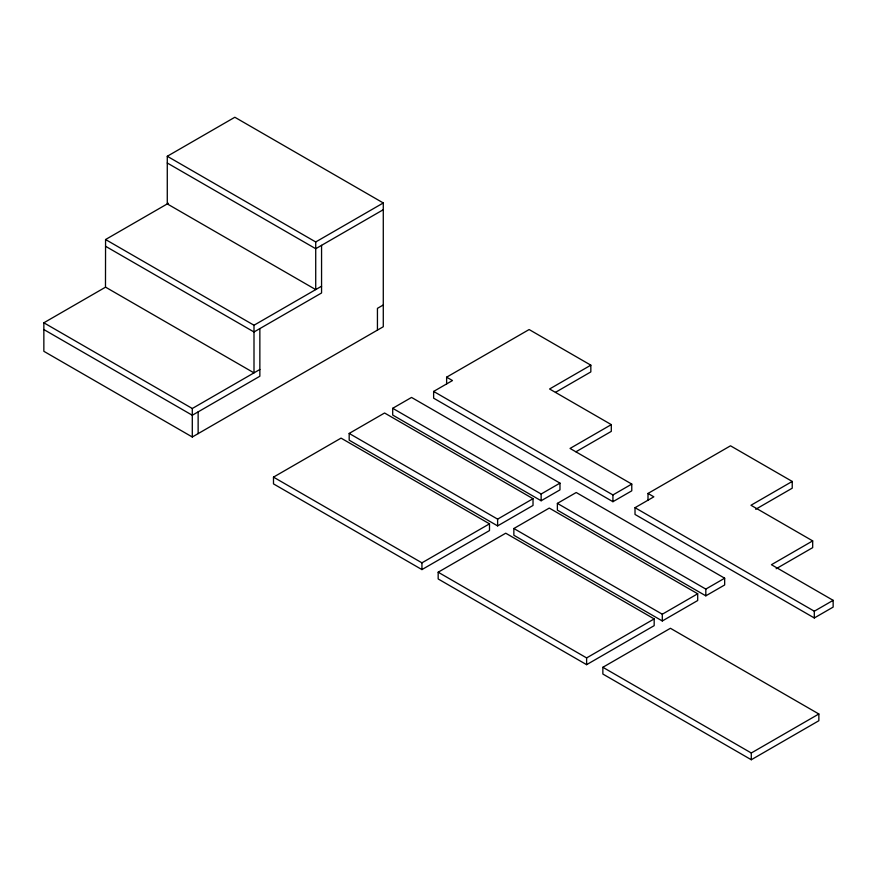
<?xml version="1.0" encoding="UTF-8"?>
<svg xmlns="http://www.w3.org/2000/svg" width="877" height="877" viewBox="0 0 877 877"><rect width="100%" height="100%" fill="white"/><g stroke="black" fill="none" stroke-linecap="round" stroke-linejoin="round"><path stroke-width="1.32" d="M167.277 156.27L315.72 241.964L315.72 289.596L167.277 203.903L167.277 156.27L234.839 117.255L383.282 202.96L383.282 326.737L192.293 436.998L43.85 351.304L43.85 322.791L105.481 287.207L105.569 239.531L168.384 203.267M315.72 241.964L383.282 202.96M383.282 209.713L315.72 248.717L167.277 163.012M105.569 239.531L254.001 325.235L321.563 286.22M43.85 322.791L192.293 408.496L259.855 369.491M383.282 304.977L377.439 308.353L377.439 330.114M273.492 477.132L341.054 438.127L489.498 523.832L489.498 530.574L421.936 569.59L273.492 483.885L273.492 477.132L421.936 562.837L489.498 523.832M349.178 433.435L384.575 413.001L533.019 498.695L533.019 505.448L497.621 525.893L349.178 440.188L349.178 433.435L497.621 519.14L533.019 498.695M392.699 408.309L411.543 397.434L559.975 483.128L559.975 489.881L541.142 500.756L392.699 415.062L392.699 408.309L541.142 494.014L559.975 483.128M446.623 383.929L446.623 377.176L529.127 329.544L590.835 365.172L590.835 371.925L555.481 392.337M575.948 451.787L611.302 431.374L611.302 424.621L570.05 448.443L631.769 484.071L631.769 490.824L612.924 501.699L433.633 398.18L433.633 391.427L452.466 380.552L446.623 377.176M590.835 365.172L549.583 388.993L611.302 424.621M438.171 572.21L505.733 533.205L654.176 618.91L654.176 625.652L586.614 664.667L438.171 578.963L438.171 572.21L586.614 657.914L654.176 618.91M513.856 528.513L549.265 508.079L697.697 593.773L697.697 600.526L662.299 620.971L513.856 535.266L513.856 528.513L662.299 614.218L697.697 593.773M557.377 503.387L576.222 492.512L724.665 578.206L724.665 584.959L705.821 595.834L557.377 510.14L557.377 503.387L705.821 589.092L724.665 578.206M433.633 391.427L612.924 494.946L631.769 484.071M648.004 500.197L648.004 493.444L730.508 445.812L792.227 481.44L792.227 488.193L755.689 509.296M776.145 568.734L812.683 547.643L812.683 540.89L771.431 564.711L833.15 600.339L833.15 607.092L814.305 617.967L635.014 514.448L635.014 507.695L653.847 496.82L648.004 493.444M792.227 481.44L750.975 505.262L812.683 540.89M602.861 667.287L670.423 628.283L818.855 713.988L818.855 720.73L751.293 759.745L602.861 674.04L602.861 667.287L751.293 752.992L818.855 713.988M635.014 507.695L814.305 611.214L833.15 600.339M105.569 246.284L254.001 331.977L321.563 292.973L321.563 245.341M105.569 287.163L254.001 372.868L254.001 325.235M43.85 329.544L192.293 415.249L259.855 376.244L259.855 328.612M814.305 611.214L814.305 617.967M751.293 752.992L751.293 759.745M705.821 589.092L705.821 595.834M662.299 614.218L662.299 620.971M612.924 494.946L612.924 501.699M586.614 657.914L586.614 664.667M541.142 494.014L541.142 500.756M497.621 519.14L497.621 525.893M421.936 562.837L421.936 569.59M198.136 411.872L198.136 433.622M192.293 408.496L192.293 436.998"/></g></svg>
